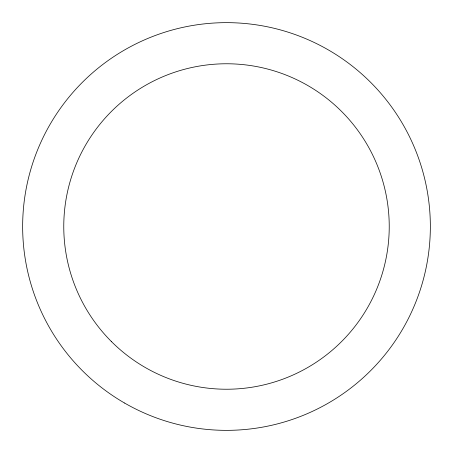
<?xml version="1.0" encoding="UTF-8"?>
<svg xmlns="http://www.w3.org/2000/svg" width="453" height="453" viewBox="0 0 453 453"><rect width="100%" height="100%" fill="white"/><g stroke="black" fill="none" stroke-linecap="round" stroke-linejoin="round"><path stroke-width="0.68" d="M124.575 403.04A203.85 203.85 0 0 0 430.35 226.5A203.85 203.85 0 0 0 124.575 49.96A203.85 203.85 0 0 0 124.575 403.04M111.432 341.568A162.729 162.729 0 0 0 383.685 268.618A162.729 162.729 0 0 0 184.382 69.315A162.729 162.729 0 0 0 111.432 341.568"/></g></svg>
